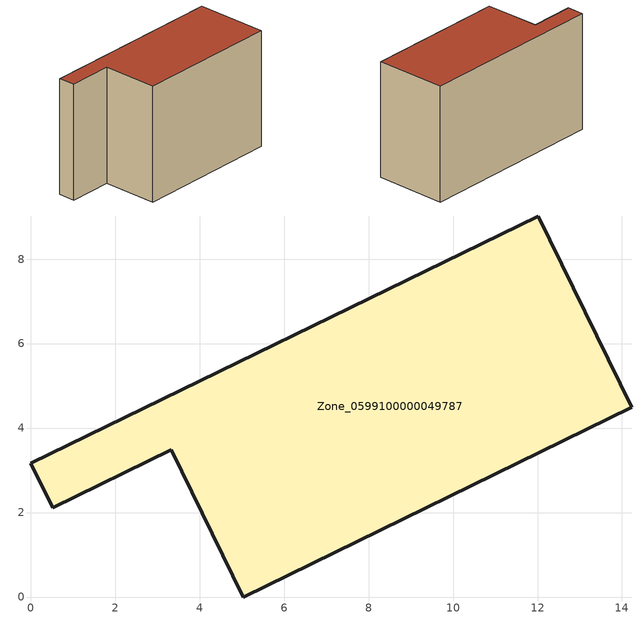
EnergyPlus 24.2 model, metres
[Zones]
Zone_0599100000049787
 floor ground (C_G): 3.33,3.49 0.52,2.11 0,3.17 12.02,9.02 14.23,4.49 5.04,0 z0
 wall outside (C_F): 12.02,9.02 0,3.17 0.52,2.11 3.33,3.49 5.04,0 14.23,4.49 12.02,9.02 z0:8.21
 roof outside (C_R): 14.23,4.49 12.02,9.02 0,3.17 0.52,2.11 3.33,3.49 5.04,0 z8.21
[BUILDING]
Pand.0599100000049787: North Axis=0; Terrain=City; Loads Convergence Tolerance Value=0.04; Temperature Convergence Tolerance Value=0.4; Solar Distribution=FullExterior; Maximum Number of Warmup Days=25; Minimum Number of Warmup Days=1
[Site:Location]
Rotterdam.The.Hague.AP_ZH_NLD Design_Conditions: Latitude=51.96; Longitude=4.45; Time Zone=1; Elevation=-4.5
[SITE:GROUNDTEMPERATURE:BUILDINGSURFACE]
18, 18, 18, 18, 18, 18, 18, 18, 18, 18, 18, 18
[MATERIAL] Thermal Absorptance=0.9; Solar Absorptance=0.7; Visible Absorptance=0.7
Name | Roughness | Thickness | Conductivity | Density | Specific Heat
G.TI.1946-1964 | MediumSmooth | 0.15 | 1 | 540 | 1210
F.TI.1946-1964 | Rough | 0.3 | 0.857143 | 1920 | 840
R.TI.1946-1964 | MediumRough | 0.2 | 0.277778 | 1500 | 1000
[CONSTRUCTION]
C_G: G.TI.1946-1964
C_F: F.TI.1946-1964
C_R: R.TI.1946-1964
[ZONE]
Zone_0599100000049787: Type=1; Multiplier=1; Ceiling Height=Autocalculate; Volume=Autocalculate; Floor Area=autocalculate; Part of Total Floor Area=Yes
[ZONEINFILTRATION:DESIGNFLOWRATE]
Infil_Zone_0599100000049787: Zone or ZoneList or Space or SpaceList=Zone_0599100000049787; Schedule=AlwaysOn; Design Flow Rate Calculation Method=Flow/Area; Flow Rate per Floor Area=0.003; Constant Term Coefficient=1; Temperature Term Coefficient=0; Velocity Term Coefficient=0; Velocity Squared Term Coefficient=0
[HVACTEMPLATE:ZONE:IDEALLOADSAIRSYSTEM]
Zone_0599100000049787: Maximum Heating Supply Air Temperature=50; Minimum Cooling Supply Air Temperature=13; Maximum Heating Supply Air Humidity Ratio=0.0156; Minimum Cooling Supply Air Humidity Ratio=0.0077; Heating Limit=NoLimit; Cooling Limit=NoLimit; Dehumidification Control Type=ConstantSensibleHeatRatio; Cooling Sensible Heat Ratio=0.7; Dehumidification Setpoint=60; Humidification Control Type=None; Humidification Setpoint=30; Outdoor Air Method=None; Outdoor Air Flow Rate per Person=0.00944; Outdoor Air Flow Rate per Zone Floor Area=0; Outdoor Air Flow Rate per Zone=0; Demand Controlled Ventilation Type=None; Outdoor Air Economizer Type=NoEconomizer; Heat Recovery Type=None; Sensible Heat Recovery Effectiveness=0.7; Latent Heat Recovery Effectiveness=0.65
[ZONECONTROL:THERMOSTAT]
ThermostatControl_Zone_0599100000049787: Zone or ZoneList=Zone_0599100000049787; Control Type Schedule=DualSetpointControlType; Control 1=Thermostat_Zone_0599100000049787; Temperature Difference Between Cutout And Setpoint=0
[THERMOSTATSETPOINT:DUALSETPOINT]
Thermostat_Zone_0599100000049787: Heating Setpoint Temperature Schedule=HeatingSetpoint_Zone_0599100000049787; Cooling Setpoint Temperature Schedule=CoolingSetpoint_Zone_0599100000049787
[SCHEDULE:COMPACT]
HeatingSetpoint_Zone_0599100000049787: Through: 12/31, For: AllDays, Until: 24:00, 21
CoolingSetpoint_Zone_0599100000049787: Through: 12/31, For: AllDays, Until: 24:00, 24
DualSetpointControlType: Through: 12/31, For: AllDays, Until: 24:00, 4
AlwaysOn: Through: 12/31, For: AllDays, Until: 24:00, 1
